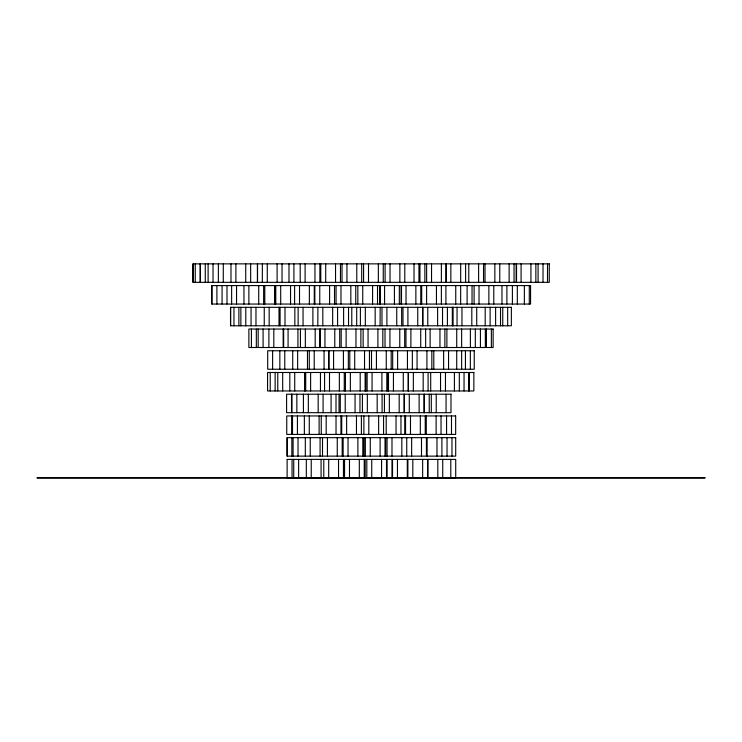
<?xml version="1.0" encoding="UTF-8"?>
<svg xmlns="http://www.w3.org/2000/svg" width="742" height="742" viewBox="0 0 742 742"><rect width="100%" height="100%" fill="white"/><g stroke="black" fill="none" stroke-linecap="round" stroke-linejoin="round"><path stroke-width="1.11" d="M287.117 459.391L455.718 459.391L455.718 477.857L287.117 477.857L287.135 459.391M547.513 263.864L547.513 282.331M543.014 263.864L543.014 282.331M538.098 263.864L538.098 282.331M535.854 263.864L535.854 282.331M530.929 263.864L530.929 282.331M529.287 285.587L529.287 304.053M524.362 285.587L524.362 304.053M521.088 263.864L521.088 282.331M517.322 285.587L517.322 304.053M516.534 263.864L516.534 282.331M516.172 263.864L516.172 282.331M514.048 263.864L514.048 282.331M512.397 285.587L512.397 304.053M509.133 263.864L509.133 282.331M507.667 307.318L507.667 325.784M506.897 285.587L506.897 304.053M502.751 307.318L502.751 325.784M501.972 285.587L501.972 304.053M500.525 307.318L500.525 325.784M499.765 263.864L499.765 282.331M495.61 307.318L495.61 325.784M494.849 263.864L494.849 282.331M493.782 285.587L493.782 304.053M491.362 329.04L491.362 347.506M490.119 307.318L490.119 325.784M488.867 285.587L488.867 304.053M486.446 329.04L486.446 347.506M485.342 329.04L485.342 347.506M485.194 307.318L485.194 325.784M485.008 263.864L485.008 282.331M483.534 263.864L483.534 282.331M480.426 329.04L480.426 347.506M479.026 285.587L479.026 304.053M478.618 263.864L478.618 282.331M476.726 307.318L476.726 325.784M475.307 329.04L475.307 347.506M474.101 285.587L474.101 304.053M472.042 285.587L472.042 304.053M471.81 307.318L471.81 325.784M470.391 329.04L470.391 347.506M470.345 350.762L470.345 369.228M468.777 263.864L468.777 282.331M467.117 285.587L467.117 304.053M465.614 263.864L465.614 282.331M465.429 350.762L465.429 369.228M464.047 372.493L464.047 390.96M461.969 307.318L461.969 325.784M461.645 329.04L461.645 347.506M461.635 350.762L461.635 369.228M460.689 263.864L460.689 282.331M460.661 285.587L460.661 304.053M459.326 372.493L459.326 390.96M457.044 307.318L457.044 325.784M456.729 329.04L456.729 347.506M456.71 350.762L456.71 369.228M455.746 285.587L455.746 304.053M454.41 372.493L454.41 390.96M453.093 307.318L453.093 325.784M452.323 307.318L452.323 325.784M451.961 437.669L451.961 456.135M451.488 415.947L451.488 434.413M450.848 263.864L450.848 282.331M450.793 459.391L450.793 477.857M448.558 350.762L448.558 369.228M447.407 307.318L447.407 325.784M447.036 437.669L447.036 456.135M446.888 329.04L446.888 347.506M446.563 415.947L446.563 434.413M446.304 263.864L446.304 282.331M445.933 263.864L445.933 282.331M446.063 394.215L446.063 412.682M445.905 285.587L445.905 304.053M445.46 372.493L445.46 390.96M444.875 329.04L444.875 347.506M443.633 350.762L443.633 369.228M442.733 459.391L442.733 477.857M442.538 307.318L442.538 325.784M441.898 437.669L441.898 456.135M441.379 263.864L441.379 282.331M441.369 285.587L441.369 304.053M441.036 415.947L441.036 434.413M440.535 372.493L440.535 390.96M439.96 329.04L439.96 347.506M437.817 459.391L437.817 477.857M437.613 307.318L437.613 325.784M436.982 437.669L436.982 456.135M436.444 285.587L436.444 304.053M436.222 394.215L436.222 412.682M436.12 415.947L436.12 434.413M433.792 350.762L433.792 369.228M431.835 350.762L431.835 369.228M431.538 263.864L431.538 282.331M431.306 394.215L431.306 412.682M430.694 372.493L430.694 390.96M430.119 329.04L430.119 347.506M429.238 394.215L429.238 412.682M428.097 372.493L428.097 390.96M427.976 459.391L427.976 477.857M427.772 307.318L427.772 325.784M427.568 459.391L427.568 477.857M427.142 437.669L427.142 456.135M426.91 350.762L426.91 369.228M426.622 263.864L426.622 282.331M426.604 285.587L426.604 304.053M426.418 437.669L426.418 456.135M426.279 415.947L426.279 434.413M425.648 329.04L425.648 347.506M425.24 415.947L425.24 434.413M424.869 263.864L424.869 282.331M424.313 394.215L424.313 412.682M424.053 394.215L424.053 412.682M423.181 372.493L423.181 390.96M422.857 307.318L422.857 325.784M422.671 307.318L422.671 325.784M422.652 459.391L422.652 477.857M421.688 285.587L421.688 304.053M421.493 437.669L421.493 456.135M420.779 285.587L420.779 304.053M420.723 329.04L420.723 347.506M420.315 415.947L420.315 434.413M419.953 263.864L419.953 282.331M419.128 394.215L419.128 412.682M418.952 263.864L418.952 282.331M417.746 307.318L417.746 325.784M417.069 350.762L417.069 369.228M415.863 285.587L415.863 304.053M414.027 263.864L414.027 282.331M413.34 372.493L413.34 390.96M412.812 459.391L412.812 477.857M412.357 350.762L412.357 369.228M411.652 437.669L411.652 456.135M410.882 329.04L410.882 347.506M410.484 415.947L410.484 434.413M409.287 394.215L409.287 412.682M408.415 372.493L408.415 390.96M408.193 372.493L408.193 390.96M407.905 307.318L407.905 325.784M407.887 459.391L407.887 477.857M407.441 350.762L407.441 369.228M407.284 459.391L407.284 477.857M406.737 437.669L406.755 456.135M406.022 285.587L406.022 304.053M405.967 329.04L405.967 347.506M405.559 415.947L405.559 434.413M404.789 263.864L404.789 282.331M404.696 329.04L404.696 347.506M404.733 415.947L404.733 434.413M404.371 394.215L404.371 412.682M404.102 394.215L404.102 412.682M403.277 372.493L403.277 390.96M402.989 307.318L402.989 325.784M401.83 437.669L401.83 456.135M401.663 307.318L401.663 325.784M401.505 285.587L401.505 304.053M401.097 285.587L401.097 304.053M400.958 415.947L400.958 434.413M399.864 263.864L399.864 282.331M399.771 329.04L399.771 347.506M399.344 285.587L399.344 304.053M399.187 394.215L399.187 412.682M397.601 350.762L397.601 369.228M397.452 459.391L397.452 477.857M396.738 307.318L396.738 325.784M396.043 415.947L396.043 434.413M394.419 285.587L394.419 304.053M393.436 372.493L393.436 390.96M392.676 350.762L392.676 369.228M392.527 459.391L392.527 477.857M391.989 437.669L391.989 456.135M391.999 459.391L391.999 477.857M391.192 350.762L391.192 369.228M390.023 263.864L390.023 282.331M389.93 329.04L389.93 347.506M389.346 394.215L389.346 412.682M388.511 372.493L388.511 390.96M387.945 372.493L387.945 390.96M387.074 437.669L387.074 456.135M387.074 459.391L387.074 477.857M386.897 307.318L386.897 325.784M386.814 372.493L386.814 390.96M386.499 459.391L386.499 477.857M386.267 350.762L386.267 369.228M386.202 415.947L386.202 434.413M385.71 437.669L385.71 456.135M385.107 263.864L385.107 282.331M385.015 329.04L385.015 347.506M385.033 437.669L385.033 456.135M384.579 285.587L384.579 304.053M384.421 394.215L384.421 412.682M383.568 415.947L383.568 434.413M383.262 263.864L383.262 282.331M382.826 329.04L382.826 347.506M382.093 394.215L382.093 412.682M381.982 307.318L381.982 325.784M381.898 372.493L381.898 390.96M381.573 459.391L381.573 477.857M380.266 285.587L380.266 304.053M380.173 307.318L380.08 325.784M380.108 437.669L380.108 456.135M379.663 285.587L379.663 304.053M378.643 415.947L378.643 434.413M378.346 263.864L378.346 282.331M377.901 329.04L377.901 347.506M377.511 285.587L377.511 304.053M377.177 394.215L377.177 412.682M376.426 350.762L376.426 369.228M375.164 307.318L375.164 325.784M372.586 285.587L372.586 304.053M372.057 372.493L372.057 390.96M371.733 459.391L371.733 477.857M371.51 350.762L371.51 369.228M370.267 437.669L370.267 456.135M369.46 350.762L369.46 369.228M368.802 415.947L368.802 434.413M368.505 263.864L368.505 282.331M368.06 329.04L368.06 347.506M367.336 394.215L367.336 412.682M367.132 372.493L367.132 390.96M366.817 459.391L366.817 477.857M365.862 372.493L365.862 390.96M365.324 307.318L365.324 325.784M365.352 437.669L365.352 456.135M365.12 372.493L365.12 390.96M365.166 459.391L365.166 477.857M364.535 350.762L364.535 369.228M364.239 459.391L364.239 477.857M363.886 415.947L363.886 434.413M363.932 437.669L363.932 456.135M363.58 263.864L363.58 282.331M363.608 437.669L363.608 456.135M363.144 329.04L363.144 347.506M362.81 437.669L362.81 456.135M362.745 285.587L362.745 304.053M362.411 394.215L362.411 412.682M361.706 263.864L361.706 282.331M361.391 415.947L361.391 434.413M360.881 329.04L360.881 347.506M360.399 307.318L360.399 325.784M360.195 372.493L360.195 390.96M359.972 394.215L359.972 412.682M359.313 459.391L359.313 477.857M357.829 285.587L357.829 304.053M357.885 437.669L357.885 456.135M356.781 263.864L356.781 282.331M356.698 307.318L356.698 325.784M356.466 415.947L356.466 434.413M355.956 329.04L355.956 347.506M355.743 285.587L355.743 304.053M355.056 394.215L355.056 412.682M354.695 350.762L354.695 369.228M351.782 307.318L351.782 325.784M350.827 285.587L350.827 304.053M350.354 372.493L350.354 390.96M349.779 350.762L349.779 369.228M349.482 459.391L349.482 477.857M348.536 307.318L348.536 325.784M348.341 350.762L348.341 369.228M348.044 437.669L348.044 456.135M346.941 263.864L346.941 282.331M346.625 415.947L346.625 434.413M346.115 329.04L346.115 347.506M345.438 372.493L345.438 390.96M345.215 394.215L345.215 412.682M344.557 459.391L344.557 477.857M344.26 372.493L344.26 390.96M343.611 307.318L343.611 325.784M343.453 459.391L343.453 477.857M343.416 350.762L343.416 369.228M343.129 437.669L343.129 456.135M342.192 437.669L342.192 456.135M342.025 263.864L342.025 282.331M341.71 415.947L341.71 434.413M341.199 329.04L341.199 347.506M340.986 285.587L340.986 304.053M340.94 415.947L340.94 434.413M340.457 263.864L340.457 282.331M340.29 394.215L340.29 412.682M339.706 329.04L339.706 347.506M339.344 372.493L339.344 390.96M339.038 394.215L339.038 412.682M338.538 459.391L338.538 477.857M337.582 307.318L337.582 325.784M337.267 437.669L337.267 456.135M336.061 285.587L336.061 304.053M336.024 415.947L336.024 434.413M336.005 394.215L336.005 412.682M335.542 263.864L335.542 282.331M334.781 329.04L334.781 347.506M334.521 285.587L334.521 304.053M333.575 350.762L333.575 369.228M332.657 307.318L332.657 325.784M331.08 394.215L331.08 412.682M329.596 285.587L329.596 304.053M329.504 372.493L329.504 390.96M328.975 350.762L328.975 369.228M328.66 350.762L328.66 369.228M328.697 459.391L328.697 477.857M327.426 437.669L327.426 456.135M326.183 415.947L326.183 434.413M325.701 263.864L325.701 282.331M324.94 329.04L324.94 347.506M324.579 372.493L324.579 390.96M324.059 350.762L324.059 369.228M323.772 459.391L323.772 477.857M323.095 394.215L323.095 412.682M322.816 307.318L322.816 325.784M322.51 437.669L322.51 456.135M321.258 415.947L321.258 434.413M321.073 459.391L321.073 477.857M320.776 263.864L320.776 282.331M320.461 372.493L320.461 390.96M320.108 329.04L320.108 347.506M320.09 437.669L320.09 456.135M320.025 329.04L320.025 347.506M319.876 263.864L319.876 282.331M319.756 285.587L319.756 304.053M319.116 415.947L319.116 434.413M318.17 394.215L318.17 412.682M317.901 307.318L317.817 325.784M315.183 329.04L315.183 347.506M314.951 263.864L314.951 282.331M314.84 285.587L314.84 304.053M314.274 285.587L314.274 304.053M314.218 350.762L314.218 369.228M312.892 307.318L312.892 325.784M311.232 459.391L311.232 477.857M310.62 372.493L310.62 390.96M310.249 437.669L310.249 456.135M309.358 285.587L309.358 304.053M309.293 350.762L309.293 369.228M309.275 415.947L309.275 434.413M308.329 394.215L308.329 412.682M307.485 350.762L307.485 369.228M306.316 459.391L306.316 477.857M305.704 372.493L305.704 390.96M305.342 329.04L305.342 347.506M305.324 437.669L305.324 456.135M305.11 263.864L305.11 282.331M304.572 372.493L304.572 390.96M304.359 415.947L304.359 434.413M303.413 394.215L303.413 412.682M303.051 307.318L303.051 325.784M300.427 329.04L300.427 347.506M300.195 263.864L300.195 282.331M299.518 285.587L299.518 304.053M298.646 459.391L298.646 477.857M298.136 307.318L298.136 325.784M298.024 437.669L298.024 456.135M297.922 329.04L297.922 347.506M297.644 350.762L297.644 369.228M297.421 415.947L297.421 434.413M296.846 394.215L296.846 412.682M294.843 307.318L294.843 325.784M294.602 285.587L294.602 304.053M294.732 372.493L294.732 390.96M293.906 263.864L293.906 282.331M293.73 459.391L293.73 477.857M293.099 437.669L293.099 456.135M292.728 350.762L292.728 369.228M292.506 415.947L292.506 434.413M292.051 459.391L292.051 477.857M291.931 394.215L291.931 412.682M291.847 437.669L291.847 456.135M291.671 415.947L291.671 434.413M291.523 394.215L291.523 412.682M290.539 285.587L290.539 304.053M289.807 372.493L289.807 390.96M288.99 263.864L288.99 282.331M288.082 329.04L288.082 347.506M287.349 437.669L287.349 456.135M285.002 307.318L285.002 325.784M284.77 350.762L284.77 369.228M283.657 329.04L283.657 347.506M283.156 329.04L283.156 347.506M282.683 372.493L282.683 390.96M282.034 263.864L282.034 282.331M280.699 285.587L280.699 304.053M280.086 307.318L280.086 325.784M279.845 350.762L279.845 369.228M279.011 307.318L279.011 325.784M277.768 372.493L277.768 390.96M277.109 263.864L277.109 282.331M275.774 285.587L275.774 304.053M275.134 372.493L275.134 390.96M274.93 285.587L274.93 304.053M274.633 285.587L274.633 304.053M273.817 329.04L273.817 347.506M272.62 350.762L272.62 369.228M270.218 372.493L270.218 390.96M269.17 307.318L269.17 325.784M268.892 329.04L268.892 347.506M267.278 263.864L267.278 282.331M264.792 285.587L264.792 304.053M264.245 307.318L264.245 325.784M263.633 285.587L263.633 304.053M263.095 329.04L263.095 347.506M262.353 263.864L262.316 282.331M258.717 285.587L258.717 304.053M258.179 329.04L258.179 347.506M257.548 263.864L257.548 282.331M257.4 263.864L257.4 282.331M256.333 329.04L256.333 347.506M255.971 307.318L255.971 325.784M251.408 329.04L251.408 347.506M251.056 307.318L251.056 325.784M250.657 263.864L250.657 282.331M248.876 285.587L248.876 304.053M245.732 263.864L245.732 282.331M245.787 307.318L245.787 325.784M243.951 285.587L243.951 304.053M240.862 307.318L240.862 325.784M238.878 307.318L238.878 325.784M236.55 285.587L236.55 304.053M235.891 263.864L235.891 282.331M233.962 307.318L233.962 325.784M231.634 285.587L231.634 304.053M230.975 263.864L230.975 282.331M230.641 307.318L230.641 325.784M226.996 285.587L226.996 304.053M223.286 263.864L223.286 282.331M222.071 285.587L222.071 304.053M218.371 263.864L218.371 282.331M216.905 285.587L216.905 304.053M213.028 263.864L213.028 282.331M211.98 285.587L211.98 304.053M208.112 263.864L208.112 282.331M205.284 263.864L205.284 282.331M200.368 263.864L200.368 282.331M200.182 263.864L200.182 282.331M195.257 263.864L195.257 282.331M193.254 263.864L193.254 282.331M549.275 263.864L192.874 263.864L192.874 282.331L549.275 282.331L549.275 263.864M530.567 285.587L211.674 285.587L211.674 304.053L530.567 304.053L530.567 285.587M511.359 307.318L230.521 307.318L230.521 325.784L511.359 325.784L511.359 307.318M493.133 329.04L248.867 329.04L248.867 347.506L493.133 347.506L493.133 329.04M474.24 350.762L267.695 350.762L267.695 369.228L474.24 369.228L474.24 350.762M473.86 372.493L267.565 372.493L267.565 390.96L473.86 390.96L473.86 372.493M450.988 394.215L286.598 394.215L286.598 412.682L450.988 412.682L450.988 394.215M455.662 415.947L286.746 415.947L286.746 434.413L455.662 434.413L455.662 415.947M455.699 437.669L286.922 437.669L286.922 456.135L455.699 456.135L455.699 437.669M704.9 477.588L37.1 477.588L37.1 478.136L704.9 478.136L704.9 477.588M468.972 390.96L468.972 372.493L468.944 390.96"/></g></svg>
